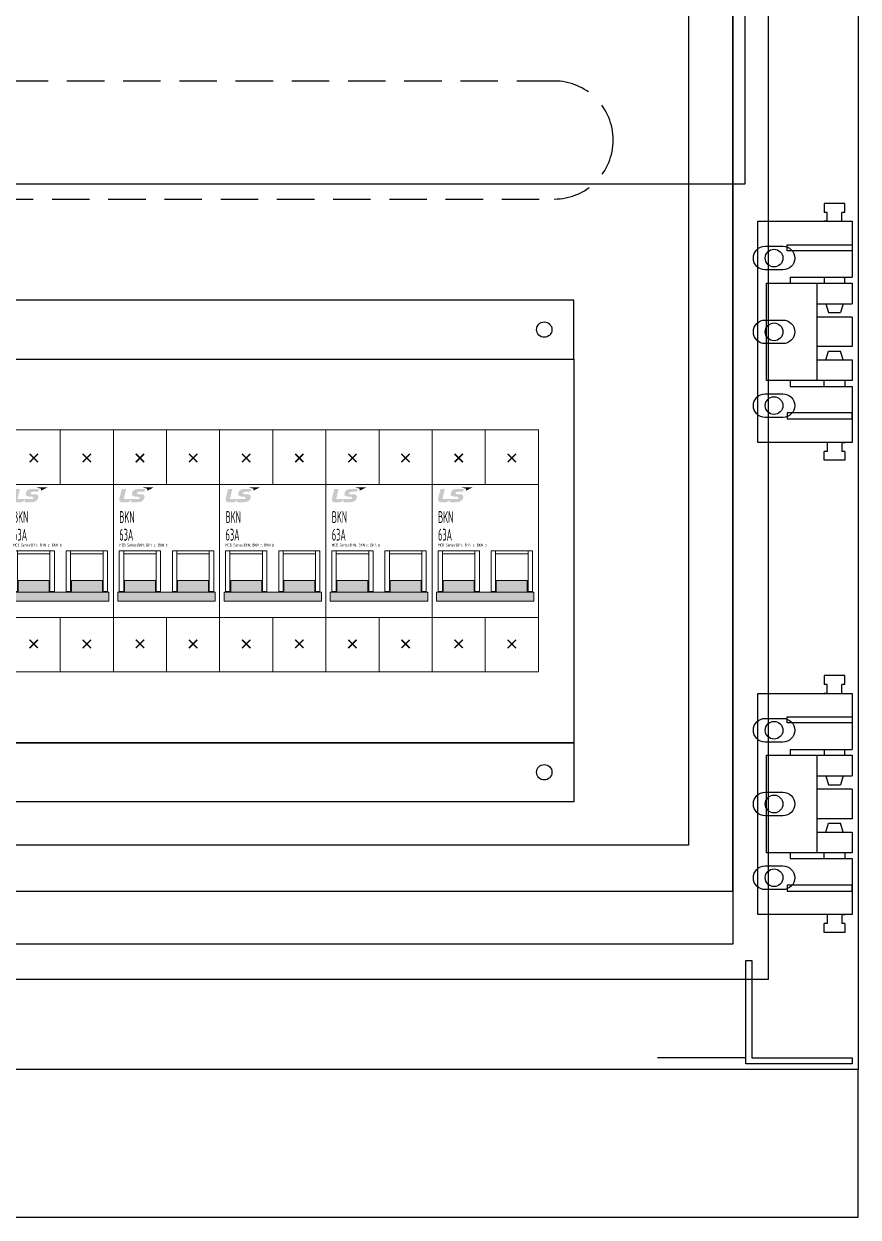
# Model space of a CAD drawing. Header units: millimetres. Extents: x 0 to 6268, y 0 to 4432.
# Drawn here: x 3700.1 to 3982.8, y 2523.4 to 2927.7 of the extents above; entities that cross this region are included whole.
import ezdxf

# ---------------------------------------------------------------- set-up
doc = ezdxf.new("R2010")
doc.units = ezdxf.units.MM
doc.linetypes.add('HIDDENX2', pattern=[19.05, 12.7, -6.35])
doc.layers.add('@.0.DM. NÉT CHÍNH', color=7, linetype='Continuous')
doc.layers.add('hw_Text', color=7, linetype='Continuous', lineweight=13)
doc.styles.add('WD_IEC', font='isocp2.shx')

# ---------------------------------------------------------------- blocks, each defined once
blk = doc.blocks.new('HL011-1-6')
at = {"color": 1}
for p, q in [((29.5, 81), (22.5, 81)), ((22.5, 81), (22.5, 78)), ((29.5, 78), (29.5, 81)), ((23.5, 78), (22.5, 78)), ((23.5, 75), (23.5, 78)), ((29.5, 78), (28.5, 78)), ((28.5, 75), (28.5, 78)), ((23.5, 75), (22.5, 75)), ((28.5, 75), (29.5, 75)), ((11, 56), (11, 54)), ((11, 56), (32, 56)), ((20, 54), (20, 21)), ((22.5, 56), (22.5, 54)), ((29.5, 54), (29.5, 56)), ((20, 47), (32, 47)), ((23.1, 47), (24, 44)), ((28.9, 47), (28, 44)), ((32, 42.5), (20, 42.5)), ((24, 44), (28, 44)), ((32, 32.5), (20, 32.5)), ((23.1, 28), (24, 31)), ((24, 31), (28, 31)), ((28.9, 28), (28, 31)), ((20, 28), (32, 28)), ((11, 21), (11, 19)), ((22.5, 19), (22.5, 21)), ((29.5, 21), (29.5, 19)), ((11, 19), (32, 19)), ((23.5, 0), (22.5, 0)), ((23.5, 0), (23.5, -3)), ((28.5, 0), (28.5, -3)), ((28.5, 0), (29.5, 0)), ((22.5, -6), (22.5, -3)), ((23.5, -3), (22.5, -3)), ((29.5, -3), (28.5, -3)), ((29.5, -3), (29.5, -6)), ((29.5, -6), (22.5, -6))]:
    blk.add_line(p, q, dxfattribs=at)
for points in [[(32, 19), (32, 0), (0, 0), (0, 75), (32, 75), (32, 56)], [(32, 28), (32, 21), (3, 21), (3, 54), (32, 54), (32, 47)], [(32, 42.5), (32, 32.5)]]:
    blk.add_lwpolyline(points, dxfattribs=at)
for points in [[(10, 67), (32, 67), (32, 65), (10, 65)], [(10, 8), (32, 8), (32, 10), (10, 10)]]:
    blk.add_lwpolyline(points, close=True, dxfattribs=at)
for centre in [(5.5, 62.5), (5.5, 37.5), (5.5, 12.5)]:
    blk.add_circle(centre, 3, dxfattribs=at)
blk = doc.blocks.new('*U12926')
at = {"color": 20, "linetype": 'ByBlock', "lineweight": 9, "const_width": 0.5}
for points in [[(-1.41, 1.41), (1.41, -1.41)], [(-1.41, -1.41), (1.41, 1.41)]]:
    blk.add_lwpolyline(points, dxfattribs=at)
blk = doc.blocks.new('*U442')
h = blk.add_hatch(color=152)
edge = h.paths.add_edge_path()
edge.add_spline(control_points=[(8.564, 2.4685), (8.9563, 2.4685), (9.1808, 2.3695), (9.1808, 2.1071), (9.1808, 1.9364), (9.0647, 1.7112), (8.9598, 1.6289), (8.7187, 1.4434), (8.5071, 1.4239), (7.3804, 1.4239), (7.3804, 1.4239), (1.9845, 1.4239), (1.9845, 1.4239), (1.9845, 1.4239), (3.0765, 6), (3.0765, 6), (3.0765, 6), (1.2699, 6), (1.2699, 6), (1.1455, 6), (1.099, 5.9656), (1.0613, 5.8181), (1.0613, 5.8181), (0.0442, 1.6058), (0.0442, 1.6058), (-0.1471, 0.7691), (0.2857, 0), (1.2486, 0), (2.2111, 0), (2.7619, 0), (3.5799, 0), (4.1541, 0), (4.8861, 0.4936), (5.2879, 1.0618), (5.3385, 1.1329), (5.4271, 1.146), (5.3916, 0.9943), (5.3208, 0.6944), (5.236, 0.3324), (5.2144, 0.2429), (5.1738, 0.067), (5.266, 0), (5.3495, 0), (5.3495, 0), (7.4326, 0), (8.0953, 0), (10.4251, 0), (11.3139, 1.1151), (11.4147, 2.4436), (11.4656, 3.1179), (10.9845, 3.6322), (9.6483, 3.6322), (9.6483, 3.6322), (8.9865, 3.6322), (8.6221, 3.6322), (8.2547, 3.6322), (7.8802, 3.7638), (7.8802, 4.0914), (7.8802, 4.4268), (8.308, 4.7296), (8.8585, 4.7296), (8.8585, 4.7296), (11.3596, 4.7296), (11.3596, 4.7296), (11.3596, 4.7296), (11.5587, 5.5206), (11.6019, 5.7037), (11.6558, 5.9342), (11.5877, 6), (11.4182, 6), (11.4182, 6), (8.3288, 6), (8.3288, 6), (6.5328, 6), (5.7269, 4.8013), (5.7269, 3.9445), (5.7269, 3.0871), (6.4178, 2.4697), (8.1984, 2.4697), (8.1984, 2.4697), (8.564, 2.4685), (8.564, 2.4685)], knot_values=[0, 0, 0, 0, 1, 1, 1, 2, 2, 2, 3, 3, 3, 4, 4, 4, 5, 5, 5, 6, 6, 6, 7, 7, 7, 8, 8, 8, 9, 9, 9, 10, 10, 10, 11, 11, 11, 12, 12, 12, 13, 13, 13, 14, 14, 14, 15, 15, 15, 16, 16, 16, 17, 17, 17, 18, 18, 18, 19, 19, 19, 20, 20, 20, 21, 21, 21, 22, 22, 22, 23, 23, 23, 24, 24, 24, 25, 25, 25, 26, 26, 26, 27, 27, 27, 27], degree=3, periodic=0)
h = blk.add_hatch(color=10)
edge = h.paths.add_edge_path()
edge.add_spline(control_points=[(10.5597, 6.7227), (10.5597, 6.7227), (15.5292, 6.7227), (15.5292, 6.7227), (15.5292, 6.7227), (12.5227, 5.194), (12.5227, 5.194), (12.5227, 5.194), (12.6282, 5.6846), (12.6608, 5.831), (12.6957, 5.9856), (12.6412, 6.0887), (12.451, 6.1474), (12.2549, 6.2072), (10.5597, 6.7227), (10.5597, 6.7227)], knot_values=[0, 0, 0, 0, 1, 1, 1, 2, 2, 2, 3, 3, 3, 4, 4, 4, 5, 5, 5, 5], degree=3, periodic=0)
at = {"layer": 'Defpoints', "color": 2, "linetype": 'ByBlock', "lineweight": 9}
blk.add_line((5.7544, 3), (5.7544, 3), dxfattribs=at)
blk = doc.blocks.new('*U470')
at = {"linetype": 'ByBlock', "lineweight": 9}
h = blk.add_hatch(color=254, dxfattribs=at)
h.dxf.hatch_style = 1
h.paths.add_polyline_path([(14.25, -14), (14.25, -10), (3.75, -10), (3.75, -14)])
h = blk.add_hatch(color=254, dxfattribs=at)
h.dxf.hatch_style = 1
h.paths.add_polyline_path([(32.25, -14), (32.25, -10), (21.75, -10), (21.75, -14)])
h = blk.add_hatch(color=253, dxfattribs=at)
h.dxf.hatch_style = 1
h.paths.add_polyline_path([(34.5, -17), (34.5, -14), (1.5, -14), (1.5, -17)])
at = {"color": 0, "linetype": 'ByBlock', "lineweight": 9}
for p, q in [((18, 22.5), (18, 41)), ((18, -22.5), (18, -41))]:
    blk.add_line(p, q, dxfattribs=at)
at = {"color": 0, "linetype": 'ByBlock', "lineweight": 18}
for points in [[(0, -41), (36, -41), (36, 41), (0, 41)], [(0, -22.5), (36, -22.5), (36, 22.5), (0, 22.5)]]:
    blk.add_lwpolyline(points, close=True, dxfattribs=at)
at = {"color": 0, "linetype": 'ByBlock', "lineweight": 9}
for points in [[(14.5, -1), (14.5, 0), (3.5, 0), (3.5, -1), (3.5, 0), (2, 0), (2, -13.75), (3.5, -13.75), (3.5, -1), (14.5, -1), (14.5, -13.75), (16, -13.75), (16, 0), (14.5, 0)], [(32.5, -1), (32.5, 0), (21.5, 0), (21.5, -1), (21.5, 0), (20, 0), (20, -13.75), (21.5, -13.75), (21.5, -1), (32.5, -1), (32.5, -13.75), (34, -13.75), (34, 0), (32.5, 0)], [(3.75, -10), (14.25, -10), (14.25, -14), (3.75, -14)], [(21.75, -10), (32.25, -10), (32.25, -14), (21.75, -14)], [(1.5, -14), (34.5, -14), (34.5, -17), (1.5, -17)]]:
    blk.add_lwpolyline(points, close=True, dxfattribs=at)
for p in [(9, 31.5), (27, 31.5)]:
    blk.add_blockref('*U12926', p, dxfattribs=at)
at = {"color": 0, "linetype": 'ByBlock', "lineweight": -2, "xscale": 0.75, "yscale": 0.75, "zscale": 0.75}
blk.add_blockref('*U442', (2, 16.5), dxfattribs=at)
at = {"color": 0, "linetype": 'ByBlock', "lineweight": 9, "xscale": -1, "rotation": 180}
for p in [(9, -31.5), (27, -31.5)]:
    blk.add_blockref('*U12926', p, dxfattribs=at)
at = {"layer": 'Defpoints', "color": 8, "style": 'WD_IEC', "width": 0.75}
blk.add_text('MCB Series:BKN; BKN-c; BKN-b', height=1, dxfattribs=at).set_placement((2, 1.5))
at = {"layer": 'hw_Text', "style": 'WD_IEC', "width": 0.5, "flags": 12}
blk.add_attdef('TYPE', (2, 9.5), '', height=4, dxfattribs=at)
at = {"layer": 'hw_Text', "color": 1, "style": 'WD_IEC', "width": 0.5, "flags": 12}
blk.add_attdef('RATE', (2, 3.5), '', height=4, dxfattribs=at)
blk = doc.blocks.new('*U12843')
for points in [[(0, -379.5), (-20, -379.5), (-20, 82.5), (0, 82.5)], [(0, 82.5), (130, 82.5), (130, -379.5), (0, -379.5)], [(130, -379.5), (150, -379.5), (150, 82.5), (130, 82.5)]]:
    blk.add_lwpolyline(points, close=True)
for centre in [(-10, 72.5), (140, 72.5), (-10, -369.5), (140, -369.5)]:
    blk.add_circle(centre, 2.6)

msp = doc.modelspace()

# ---------------------------------------------------------------- linework, layer by layer
at = {"color": 2, "linetype": 'HIDDENX2'}
msp.add_lwpolyline([(3385.83, 2868.38), (3879.83, 2868.38, 0.414214), (3899.83, 2888.38), (3899.83, 2888.38, 0.414214), (3879.83, 2908.38), (3385.83, 2908.38, 0.414214), (3365.83, 2888.38), (3365.83, 2888.38, 0.414214)], format="xyb", close=True, dxfattribs=at)
at = {"layer": '@.0.DM. NÉT CHÍNH', "color": 6}
msp.add_line((3944.83, 2577.38), (3914.83, 2577.38), dxfattribs=at)
at = {"layer": '@.0.DM. NÉT CHÍNH', "color": 0}
for points in [[(3982.83, 2573.38), (3282.83, 2573.38), (3282.83, 3808.88), (3982.83, 3808.88)], [(3952.33, 2603.88), (3313.33, 2603.88), (3313.33, 3762.88), (3952.33, 3762.88)], [(3940.33, 2615.88), (3325.33, 2615.88), (3325.33, 3750.88), (3940.33, 3750.88)], [(3325.33, 2633.88), (3940.33, 2633.88), (3940.33, 3732.88), (3325.33, 3732.88)], [(3321.23, 2933.38), (3944.43, 2933.38), (3944.43, 2873.38), (3321.23, 2873.38)], [(3282.83, 2523.38), (3982.83, 2523.38), (3982.83, 2573.38), (3282.83, 2573.38)]]:
    msp.add_lwpolyline(points, close=True, dxfattribs=at)
at = {"layer": '@.0.DM. NÉT CHÍNH', "color": 8}
msp.add_lwpolyline([(3340.33, 3718.38), (3925.33, 3718.38), (3925.33, 2649.38), (3340.33, 2649.38)], close=True, dxfattribs=at)
at = {"layer": '@.0.DM. NÉT CHÍNH'}
for points in [[(3957.33, 2844.38), (3951.33, 2844.38, -1), (3951.33, 2852.38), (3957.33, 2852.38, -1)], [(3951.33, 2827.38), (3957.33, 2827.38, -1), (3957.33, 2819.38), (3951.33, 2819.38, -1)], [(3951.33, 2802.38), (3957.33, 2802.38, -1), (3957.33, 2794.38), (3951.33, 2794.38, -1)], [(3957.33, 2684.38), (3951.33, 2684.38, -1), (3951.33, 2692.38), (3957.33, 2692.38, -1)], [(3951.33, 2667.38), (3957.33, 2667.38, -1), (3957.33, 2659.38), (3951.33, 2659.38, -1)], [(3957.33, 2634.38), (3951.33, 2634.38, -1), (3951.33, 2642.38), (3957.33, 2642.38, -1)]]:
    msp.add_lwpolyline(points, format="xyb", close=True, dxfattribs=at)
at = {"layer": '@.0.DM. NÉT CHÍNH', "color": 1}
msp.add_lwpolyline([(3946.83, 2577.38), (3980.83, 2577.38), (3980.83, 2575.38), (3944.83, 2575.38), (3944.83, 2610.38), (3946.83, 2610.38)], close=True, dxfattribs=at)

# ---------------------------------------------------------------- block references
at = {"color": 7}
for p in [(3948.83, 2785.88), (3948.83, 2625.88)]:
    msp.add_blockref('HL011-1-6', p, dxfattribs=at)
at = {"color": 3, "rotation": 89.99999999999999}
msp.add_blockref('*U12843', (3506.98, 2684.13), dxfattribs=at)
at = {"color": 0, "linetype": 'ByBlock', "lineweight": 9}
for p in [(3694.48, 2749.13), (3730.48, 2749.13), (3766.48, 2749.13), (3802.48, 2749.13), (3838.48, 2749.13)]:
    msp.add_blockref('*U470', p, dxfattribs=at).add_auto_attribs({'TYPE': 'BKN', 'RATE': '63A'})

doc.saveas('drawing.dxf')
